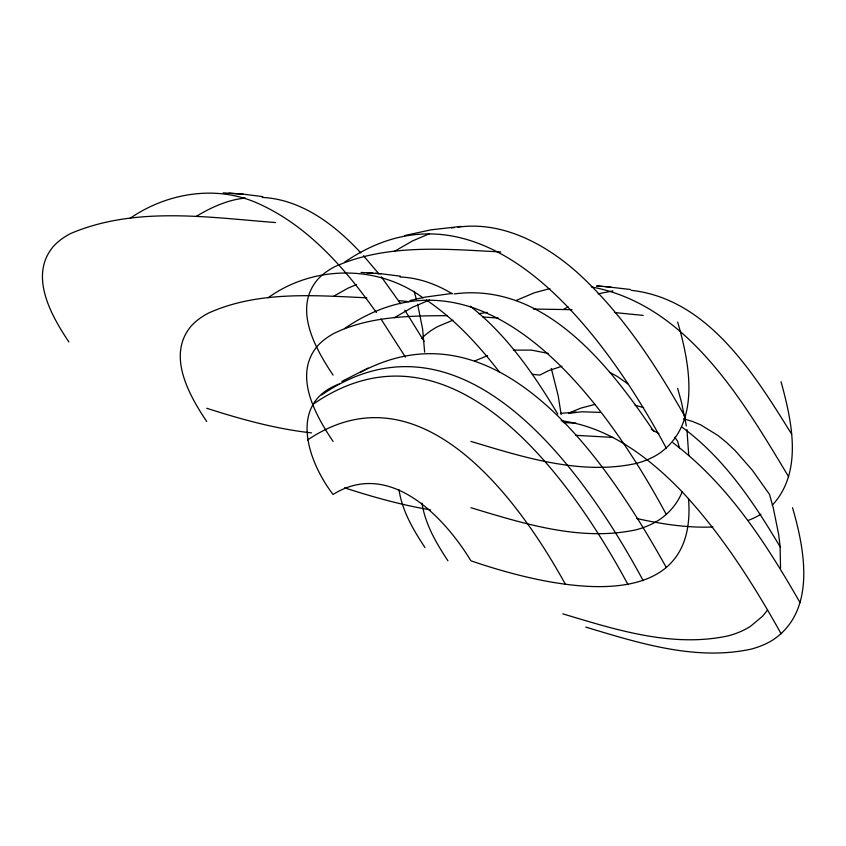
<?xml version="1.0" encoding="UTF-8"?>
<svg xmlns="http://www.w3.org/2000/svg" width="846" height="846" viewBox="0 0 846 846"><rect width="100%" height="100%" fill="white"/><g stroke="black" fill="none" stroke-linecap="round" stroke-linejoin="round"><path stroke-width="1.27" d="M688.76 455.55L686.941 429.662M780.541 568.216L780.107 546.505L778.69 534.577L773.413 508.552L769.553 494.466L752.327 470.217L735.1 450.527L726.481 442.395L717.863 435.404L700.636 424.829L692.017 421.255L683.409 418.823M682.331 491.463C677.709 503.275 669.197 513.374 658.558 520.248A79.577 51.289 6.6 0 1 636.171 529.776C580.515 541.8 523.885 523.642 470.905 507.727M767.65 609.924L762.701 616.121L750.455 626.357A79.577 51.289 6.6 0 1 728.068 635.885C672.401 647.899 615.782 629.752 562.802 613.836M339.246 383.978C287.333 403.246 308.081 461.979 333.07 494.466C389.192 459.378 443.727 516.092 470.905 560.782C541.239 584.988 698.933 625.448 688.496 498.442M772.271 505.21C803.266 471.846 791.835 421.118 781.038 381.726M344.438 262.292C486.122 165.266 607.83 339.436 666.288 448.126M344.438 328.608C486.122 231.582 607.83 405.752 666.288 514.442M321.586 394.997C463.164 298.035 584.787 472.068 643.203 580.673M360.089 372.547C499.679 297.327 608.93 464.591 666.288 567.497M313.792 403.754C451.944 309.287 570.86 478.572 628.028 584.649M130.231 218.205C167.011 192.92 215.963 184.724 257.459 203.156C307.807 225.448 345.157 268.457 376.364 312.512M268.066 297.781C313.506 264.999 377.887 264.491 423.095 297.919M394.426 251.357L412.594 240.877L429.557 233.676M394.426 317.673L412.594 307.193L429.557 300.002M307.584 439.962C419.595 364.499 517.71 497.564 565.308 584.152M196.135 216.46C211.172 207.365 227.68 199.793 245.34 198.059M333.969 296.037L348.214 288.052L356.526 284.626M563.7 309.298L568.078 306.844M341.837 381.461L368.084 368.063M515.975 300.563L534.154 292.853L549.9 288.581M474.564 360.999L487.624 355.606M568.829 413.07L580.705 408.174L594.95 404.399M452.885 320.2L438.027 326.44A80.148 46.276 0 0 0 421.625 338.537M598.122 293.858L612.906 290.897M404.61 235.569L430.773 229.858L461.218 226.39M561.977 366.212L548.441 370.696L539.822 375.095L532.324 374.313M409.898 300.542L425.136 297.115L451.944 293.446M478.751 313.718L487.233 312.354M451.542 227.934L454.143 227.627M458.035 227.162C501.932 221.028 544.084 243.394 576.179 271.545C621.641 312.375 655.269 364.277 685.228 417.036M454.143 293.943C544.232 281.94 609.152 365.229 653.778 431.386M513.416 350.128L531.552 350.107L548.166 353.427M569.009 413.313L581.985 411.78L600.163 412.404M560.919 413.334L576.084 412.076M712.903 526.963C687.312 528.094 661.784 524.055 636.858 518.545M533.371 309.054L572.065 309.668M447.365 315.674C409.432 315.791 369.512 316.267 334.646 333.07A80.148 46.276 0 0 0 317.483 345.993C292.896 375.148 315.325 414.974 333.07 441.411M262.175 197.425C301.567 199.296 335.069 225.004 360.851 252.922M400.021 277.002C418.537 277.657 436.578 284.267 452.314 293.816M631.042 290.305C708.271 298.754 754.336 374.239 791.634 434.135M223.217 192.877L243.225 194.157L262.746 196.621M361.062 272.454L381.06 273.734L400.592 276.198M563.172 422.524L576.105 423.222M575.745 435.32L613.181 437.424M366.836 297.824C314.078 295.391 257.692 290.728 208.296 313.179A80.148 46.276 0 0 0 191.133 326.101C166.546 355.257 188.975 395.082 206.72 421.52M482.939 317.028L498.315 318.054M243.225 194.157L229.033 193.131M605.07 286.583L630.312 289.469M610.791 286.995L596.599 285.98L602.553 286.413M375.338 273.321L381.06 273.734M366.868 272.719L372.832 273.152M500.853 251.96C445.631 249.126 386.495 243.405 334.646 266.754A80.148 46.276 0 0 0 317.483 279.677C292.896 308.832 315.325 348.658 333.07 375.095M614.344 312.523L643.203 315.41M311.476 432.877C275.722 428.922 240.877 419.246 206.72 408.258M275.637 222.572C207.894 217.316 134.937 206.033 70.461 233.602A80.148 46.276 0 0 0 53.298 246.524C28.711 275.68 51.141 315.505 68.886 341.943M398.466 300.573L408.47 301.62M430.551 509.863C401.311 505.02 372.726 496.93 344.555 487.835M635.092 405.234L643.626 407.635M591.269 286.889C687.005 304.539 742.513 400.137 788.609 476.721M561.141 420.737C608.401 426.892 648.226 456.935 680.575 490.183C720.877 532.895 752.633 582.725 781.154 633.813M470.905 441.411C523.885 457.326 580.515 475.473 636.171 463.46A79.577 51.289 6.6 0 0 658.558 453.932C701.429 424.745 689.987 364.351 677.667 322.04M585.77 627.098C638.751 643.013 695.38 661.16 751.037 649.146A79.577 51.289 6.6 0 0 773.424 639.618C816.295 610.431 804.853 550.037 792.533 507.727M651.283 429.282L658.971 433.734M609.818 372.367L617.358 376.491L627.891 383.904M426.31 299.992C454.947 319.27 478.572 345.083 499.616 372.251M681.442 426.733C723.89 457.675 753.691 502.27 780.139 546.876M470.323 306.21C507.05 335.143 533.985 374.397 557.831 414.128M672.866 442.712C728.078 484.229 766.233 543.544 800.094 602.722M363.516 255.767L378.807 273.787M381.324 276.832L400.56 303.735M380.901 318.921L405.467 357.139M674.791 437.181L677.667 441.411L679.592 448.454M404.832 310.186L424.068 341.287M447.936 560.782C436.303 543.185 425.178 524.266 421.985 503.095M424.956 547.521C413.334 529.924 402.199 511.005 399.005 489.834M677.667 388.356L681.527 402.453L686.349 425.94M551.317 368.465L558.212 395.928L561.162 414.54M414.117 291.236L416.369 299.452M417.607 304.19L422.609 328.999L424.65 352.137M760.956 514.231A79.577 51.289 6.6 0 1 747.779 520.565"/></g></svg>
